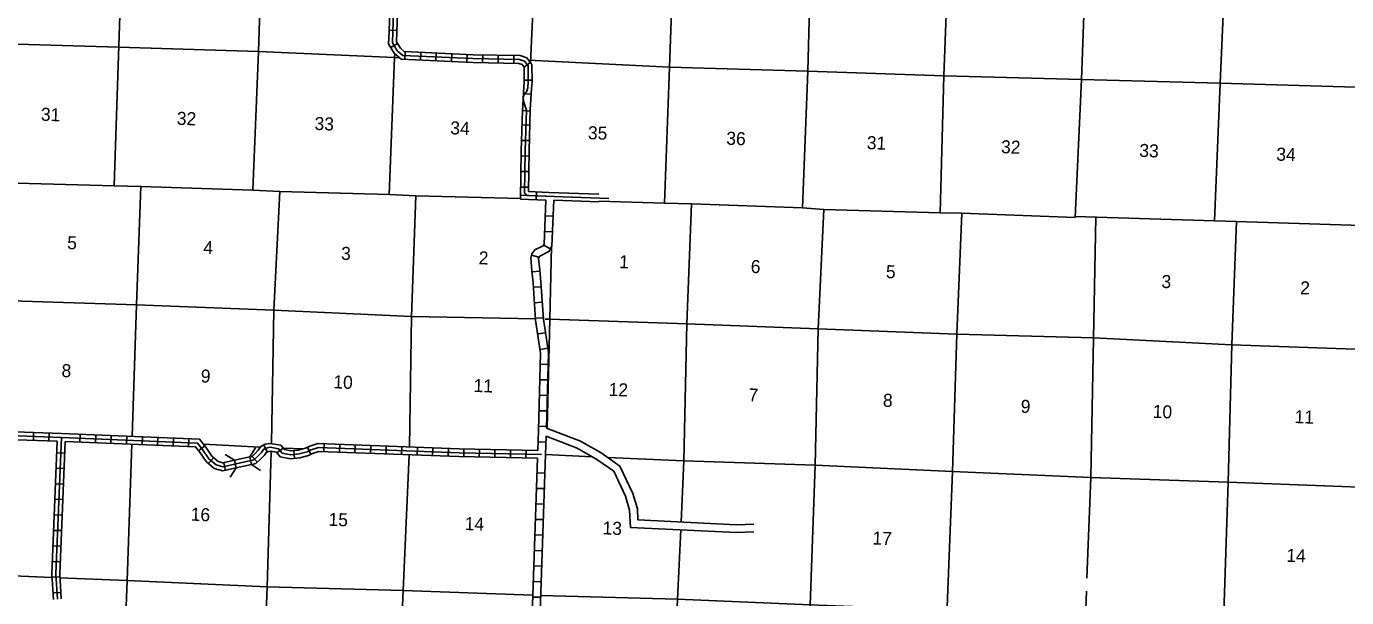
# Model space of a CAD drawing. Extents: x 761565 to 1479413, y 16349851 to 16905335.
# Drawn here: x 921490 to 972163, y 16611636 to 16633573 of the extents above; entities that cross this region are included whole.
import ezdxf

# ---------------------------------------------------------------- set-up
doc = ezdxf.new("R2010")
doc.units = 0
for name, color, linetype in [('L10', 7, 'Continuous'), ('L13', 7, 'Continuous'), ('L14', 7, 'Continuous'), ('L18', 7, 'Continuous'), ('L8', 7, 'Continuous')]:
    doc.layers.add(name, color=color, linetype=linetype)

msp = doc.modelspace()

# ---------------------------------------------------------------- linework, layer by layer
at = {"layer": 'L10'}
msp.add_line((941536, 16627200), (943467, 16627133), dxfattribs=at)
for points in [[(941731, 16626893), (943466, 16626833)], [(941453, 16618147), (942764, 16617643), (943549, 16617199), (944272, 16616690), (944769, 16615636), (944942, 16615043), (944960, 16614619), (948746, 16614435), (949414, 16614462)], [(941442, 16617830), (942636, 16617371), (943389, 16616945), (944035, 16616491), (944487, 16615529), (944644, 16614994), (944672, 16614332), (948744, 16614135), (949413, 16614162)]]:
    msp.add_lwpolyline(points, dxfattribs=at)
at = {"layer": 'L13'}
for p, q in [((928287, 16617524), (930468, 16617418)), ((931343, 16617379), (932113, 16617349)), ((941412, 16617127), (943214, 16617044)), ((962152, 16611196), (962178, 16611878))]:
    msp.add_line(p, q, dxfattribs=at)
for points in [[(951279, 16626599), (951485, 16631852), (951620, 16637240), (951892, 16642457), (952039, 16647711), (952214, 16653048), (952217, 16653161)], [(940843, 16632174), (941087, 16637528), (941277, 16642806), (941423, 16647998)], [(956557, 16626417), (956704, 16631671), (956906, 16637066), (957085, 16642243), (957309, 16647537)], [(961742, 16626237), (961983, 16631530), (962182, 16636833), (962355, 16642103)], [(924864, 16627452), (925331, 16641686)], [(930176, 16627286), (930401, 16632613), (930563, 16637784)], [(945977, 16626790), (946173, 16632001), (946365, 16637354), (946389, 16637889)], [(967088, 16626103), (967312, 16631389), (967535, 16636657)], [(919816, 16632928), (925039, 16632773), (930401, 16632613), (935618, 16632374), (935806, 16632371)], [(935412, 16627113), (935618, 16632374), (935625, 16632528)], [(940762, 16632281), (946173, 16632001), (951485, 16631852), (956704, 16631671), (961983, 16631530)], [(961983, 16631530), (967312, 16631389), (972524, 16631242), (977811, 16631126), (983129, 16630859), (988473, 16630659), (993709, 16630503), (998651, 16630332)], [(920656, 16627564), (924864, 16627452), (925877, 16627426), (930176, 16627286), (931213, 16627233), (935412, 16627113), (936440, 16627069), (940457, 16626962)], [(925548, 16617827), (925715, 16622885), (925877, 16627426)], [(930896, 16617569), (930983, 16622678), (931213, 16627233)], [(936191, 16617423), (936268, 16622437), (936440, 16627069)], [(943466, 16626862), (945977, 16626790), (947022, 16626754), (951279, 16626599), (952098, 16626536), (956557, 16626417), (957393, 16626395), (961742, 16626237)], [(946621, 16614538), (946727, 16616884), (946842, 16622147), (947022, 16626754)], [(951450, 16608280), (951570, 16611355), (951771, 16616716), (951885, 16621954), (952098, 16626536)], [(956827, 16611280), (957030, 16616476), (957204, 16621754), (957393, 16626395)], [(961744, 16626276), (967088, 16626103), (967942, 16626081), (972333, 16625939), (973279, 16625930), (977645, 16625781), (978556, 16625740), (982980, 16625547), (983557, 16625523), (988266, 16625398), (988853, 16625407), (993504, 16625292), (994123, 16625259), (998822, 16625025), (999055, 16625026)], [(962198, 16612388), (962349, 16616251), (962535, 16626250)], [(967421, 16610193), (967442, 16610673), (967618, 16616068), (967757, 16621339), (967942, 16626081)], [(941476, 16618139), (941581, 16622329), (941649, 16625117)], [(920524, 16623048), (925715, 16622885), (930983, 16622678), (936268, 16622437), (941033, 16622340)], [(941402, 16622332), (941581, 16622329), (946842, 16622147), (951885, 16621954), (957204, 16621754), (962449, 16621615), (967757, 16621339), (983415, 16620790)], [(925264, 16609972), (925359, 16612295), (925538, 16617527)], [(930598, 16608783), (930727, 16612051), (930889, 16617249)], [(935667, 16603818), (935724, 16606636), (935947, 16611904), (936184, 16617123)], [(943808, 16617017), (946727, 16616884), (951771, 16616716), (957030, 16616476), (962349, 16616251), (967618, 16616068), (972995, 16615858), (978222, 16615644), (983322, 16615416), (988610, 16615276), (993505, 16615067)], [(946379, 16609031), (946486, 16611574), (946607, 16614239)], [(909764, 16612969), (915031, 16612720), (920082, 16612511), (922466, 16612413)], [(922766, 16612401), (925359, 16612295), (930727, 16612051), (935947, 16611904), (940930, 16611732)], [(941230, 16611722), (946486, 16611574), (951570, 16611355), (954165, 16611261)]]:
    msp.add_lwpolyline(points, dxfattribs=at)
at = {"layer": 'L18'}
for p, q in [((929478, 16616908), (929122, 16617134)), ((930060, 16617038), (929478, 16616908)), ((929543, 16616617), (929478, 16616908)), ((930060, 16617038), (930287, 16617394)), ((930125, 16616747), (930060, 16617038)), ((929543, 16616617), (929317, 16616261)), ((930125, 16616747), (929543, 16616617)), ((930125, 16616747), (930481, 16616520))]:
    msp.add_line(p, q, dxfattribs=at)
at = {"layer": 'L8'}
for p, q in [((935413, 16633423), (935711, 16633413)), ((935479, 16632763), (935736, 16632915)), ((936016, 16632306), (936030, 16632604)), ((936612, 16632279), (936626, 16632577)), ((937208, 16632251), (937221, 16632549)), ((937804, 16632224), (937817, 16632522)), ((938400, 16632196), (938413, 16632494)), ((939000, 16632179), (939006, 16632477)), ((939596, 16632167), (939602, 16632465)), ((940193, 16632155), (940199, 16632453)), ((940594, 16632008), (940832, 16632188)), ((940600, 16631511), (940898, 16631513)), ((940569, 16630987), (940871, 16630968)), ((940529, 16630338), (940827, 16630320)), ((940515, 16629793), (940813, 16629784)), ((940498, 16629196), (940796, 16629188)), ((940483, 16628598), (940782, 16628593)), ((940474, 16628002), (940772, 16627997)), ((940465, 16627405), (940763, 16627400)), ((940761, 16627227), (941536, 16627200)), ((941053, 16626918), (941064, 16627216)), ((941704, 16626280), (941406, 16626293)), ((941678, 16625684), (941380, 16625697)), ((941602, 16625032), (941340, 16625175)), ((941164, 16624707), (940877, 16624789)), ((941197, 16624172), (940901, 16624142)), ((941252, 16623573), (940954, 16623553)), ((941291, 16622978), (940993, 16622958)), ((941330, 16622382), (941032, 16622363)), ((941412, 16621804), (941117, 16621760)), ((941500, 16621214), (941205, 16621170)), ((941514, 16620593), (941216, 16620601)), ((941499, 16619997), (941201, 16620004)), ((941484, 16619401), (941186, 16619408)), ((941469, 16618804), (941171, 16618812)), ((921756, 16617678), (921766, 16617976)), ((922352, 16617657), (922362, 16617955)), ((941454, 16618208), (941156, 16618215)), ((922675, 16617645), (920019, 16617738)), ((923543, 16617611), (923555, 16617909)), ((924139, 16617586), (924151, 16617884)), ((924735, 16617561), (924748, 16617859)), ((925331, 16617537), (925344, 16617835)), ((925927, 16617512), (925940, 16617810)), ((926523, 16617487), (926536, 16617785)), ((927119, 16617462), (927132, 16617761)), ((927716, 16617438), (927728, 16617736)), ((928099, 16617277), (928336, 16617459)), ((930737, 16617233), (930605, 16617500)), ((932405, 16617138), (932276, 16617407)), ((932908, 16617245), (932919, 16617543)), ((933505, 16617223), (933516, 16617521)), ((934101, 16617201), (934112, 16617499)), ((934697, 16617179), (934708, 16617477)), ((935293, 16617157), (935304, 16617455)), ((935889, 16617135), (935900, 16617433)), ((936485, 16617113), (936496, 16617411)), ((941431, 16617609), (941133, 16617622)), ((922956, 16617188), (922658, 16617200)), ((928481, 16616783), (928675, 16617010)), ((930356, 16616842), (930153, 16617060)), ((931108, 16617195), (931342, 16617380)), ((931779, 16616985), (931750, 16617282)), ((937082, 16617091), (937093, 16617389)), ((937678, 16617069), (937689, 16617367)), ((938276, 16617050), (938283, 16617348)), ((938873, 16617037), (938879, 16617336)), ((939469, 16617025), (939475, 16617324)), ((940066, 16617013), (940072, 16617311)), ((940662, 16617001), (940668, 16617299)), ((922933, 16616591), (922635, 16616603)), ((929133, 16616525), (929068, 16616817)), ((941387, 16616418), (941089, 16616428)), ((922909, 16615995), (922611, 16616007)), ((922885, 16615399), (922587, 16615411)), ((941367, 16615822), (941069, 16615832)), ((941347, 16615225), (941049, 16615235)), ((922861, 16614803), (922563, 16614815)), ((941327, 16614629), (941029, 16614639)), ((922837, 16614207), (922539, 16614219)), ((941307, 16614033), (941009, 16614043)), ((922813, 16613611), (922515, 16613623)), ((941287, 16613437), (940989, 16613447)), ((922790, 16613015), (922492, 16613027)), ((941267, 16612840), (940969, 16612850)), ((922778, 16612433), (922480, 16612416)), ((922813, 16611838), (922516, 16611820)), ((941247, 16612244), (940949, 16612254)), ((941227, 16611648), (940929, 16611658))]:
    msp.add_line(p, q, dxfattribs=at)
for points in [[(936072, 16648325), (935890, 16643049), (935709, 16637773), (935560, 16633370), (935545, 16632945), (935726, 16632638), (935932, 16632459), (938628, 16632335), (940420, 16632300), (940609, 16632235), (940745, 16632056), (940750, 16631451), (940733, 16631214), (940687, 16631065), (940601, 16630985), (940562, 16630819), (940581, 16630660), (940680, 16630357), (940636, 16628795), (940611, 16627178), (940695, 16627079), (943842, 16626969)], [(936216, 16648170), (936040, 16643044), (935858, 16637768), (935710, 16633364), (935697, 16632983), (935843, 16632735), (935991, 16632607), (938633, 16632485), (940446, 16632449), (940701, 16632362), (940895, 16632106), (940900, 16631446), (940882, 16631186), (940830, 16630378), (940786, 16628792), (940761, 16627227)], [(935554, 16637627), (935410, 16633375), (935394, 16632906), (935610, 16632541), (935873, 16632312), (938623, 16632185), (940393, 16632150), (940517, 16632108), (940595, 16632005), (940600, 16631455), (940585, 16631242), (940529, 16630335), (940486, 16628798), (940457, 16626938)], [(940462, 16627088), (941436, 16627053)], [(940457, 16626938), (941431, 16626904)], [(941431, 16626904), (941358, 16625209), (941326, 16625150), (941006, 16624991), (940889, 16624834), (940845, 16624681), (940895, 16624188), (940942, 16623727), (941036, 16622294), (941226, 16621027), (941151, 16618051), (941118, 16617291)], [(941731, 16626893), (941655, 16625127), (941544, 16624923), (941203, 16624754), (941162, 16624699), (941150, 16624654), (941194, 16624219), (941241, 16623752), (941334, 16622326), (941526, 16621046), (941453, 16618147)], [(929478, 16616909), (929034, 16616810), (928846, 16616865), (928610, 16617067), (928373, 16617412), (928136, 16617720), (922837, 16617940), (920330, 16618028)], [(941262, 16617138), (938096, 16617202), (932698, 16617402), (932421, 16617311), (932260, 16617233), (931957, 16617152), (931639, 16617122), (931307, 16617183), (931172, 16617355), (930848, 16617408), (930697, 16617380), (930587, 16617325), (930508, 16617203), (930360, 16617050), (930223, 16616921), (929028, 16616655), (928773, 16616731), (928497, 16616965), (928251, 16617324), (928060, 16617573), (922831, 16617790), (920174, 16617883)], [(922675, 16617645), (922472, 16612550), (922530, 16611563)], [(922831, 16617790), (922622, 16612551), (922680, 16611575)], [(922975, 16617634), (922772, 16612553), (922829, 16611588)], [(929543, 16616616), (929023, 16616500), (928699, 16616596), (928385, 16616864), (928130, 16617236), (927984, 16617426), (922975, 16617634)], [(941118, 16617291), (938100, 16617352), (932677, 16617552), (932365, 16617450), (932207, 16617374), (931930, 16617300), (931645, 16617273), (931390, 16617320), (931253, 16617493), (930847, 16617560), (930649, 16617523), (930484, 16617441), (930390, 16617297), (930255, 16617157), (930150, 16617059), (930060, 16617039)], [(941442, 16617830), (941412, 16617132), (941209, 16611075), (941257, 16611014), (942417, 16610182), (943583, 16609346), (943690, 16609294), (944907, 16609257), (946224, 16609217), (946366, 16609046), (946367, 16607088), (946796, 16606746), (947120, 16606532), (947314, 16606471), (947911, 16606467), (948734, 16606514), (949125, 16606534)], [(941107, 16616991), (938091, 16617053), (932720, 16617251), (932477, 16617171), (932312, 16617092), (931983, 16617004), (931632, 16616970), (931225, 16617046), (931090, 16617216), (930850, 16617255), (930745, 16617236), (930690, 16617209), (930626, 16617109), (930466, 16616943), (930295, 16616784), (930125, 16616746)], [(941107, 16616991), (940905, 16610974), (941049, 16610795), (942242, 16609939), (943429, 16609087), (943617, 16608996), (944898, 16608957), (946066, 16608922), (946067, 16606944), (946620, 16606503), (946990, 16606259), (947266, 16606171), (947919, 16606167), (948750, 16606214), (949328, 16606243)]]:
    msp.add_lwpolyline(points, dxfattribs=at)

# ---------------------------------------------------------------- texts
at = {"layer": 'L14'}
for s, p in [('31', (922040, 16629952)), ('32', (927255, 16629797)), ('33', (932542, 16629598)), ('34', (937753, 16629430)), ('35', (943036, 16629244)), ('36', (948348, 16629031)), ('31', (953740, 16628862)), ('32', (958893, 16628705)), ('33', (964201, 16628564)), ('34', (969458, 16628420)), ('5', (923049, 16625021)), ('4', (928272, 16624836)), ('3', (933562, 16624612)), ('2', (938843, 16624438)), ('1', (944236, 16624290)), ('6', (949286, 16624106)), ('5', (954474, 16623909)), ('3', (965050, 16623531)), ('2', (970375, 16623289)), ('8', (922831, 16620109)), ('9', (928176, 16619900)), ('10', (933265, 16619674)), ('11', (938646, 16619535)), ('12', (943832, 16619385)), ('7', (949202, 16619173)), ('8', (954359, 16618969)), ('9', (959647, 16618736)), ('10', (964715, 16618540)), ('11', (970162, 16618340)), ('16', (927790, 16614591)), ('15', (933080, 16614396)), ('14', (938306, 16614232)), ('13', (943597, 16614066)), ('17', (953958, 16613677)), ('14', (969845, 16613012))]:
    msp.add_text(s, height=500, rotation=357.9584, dxfattribs=at).set_placement(p)

doc.saveas('drawing.dxf')
